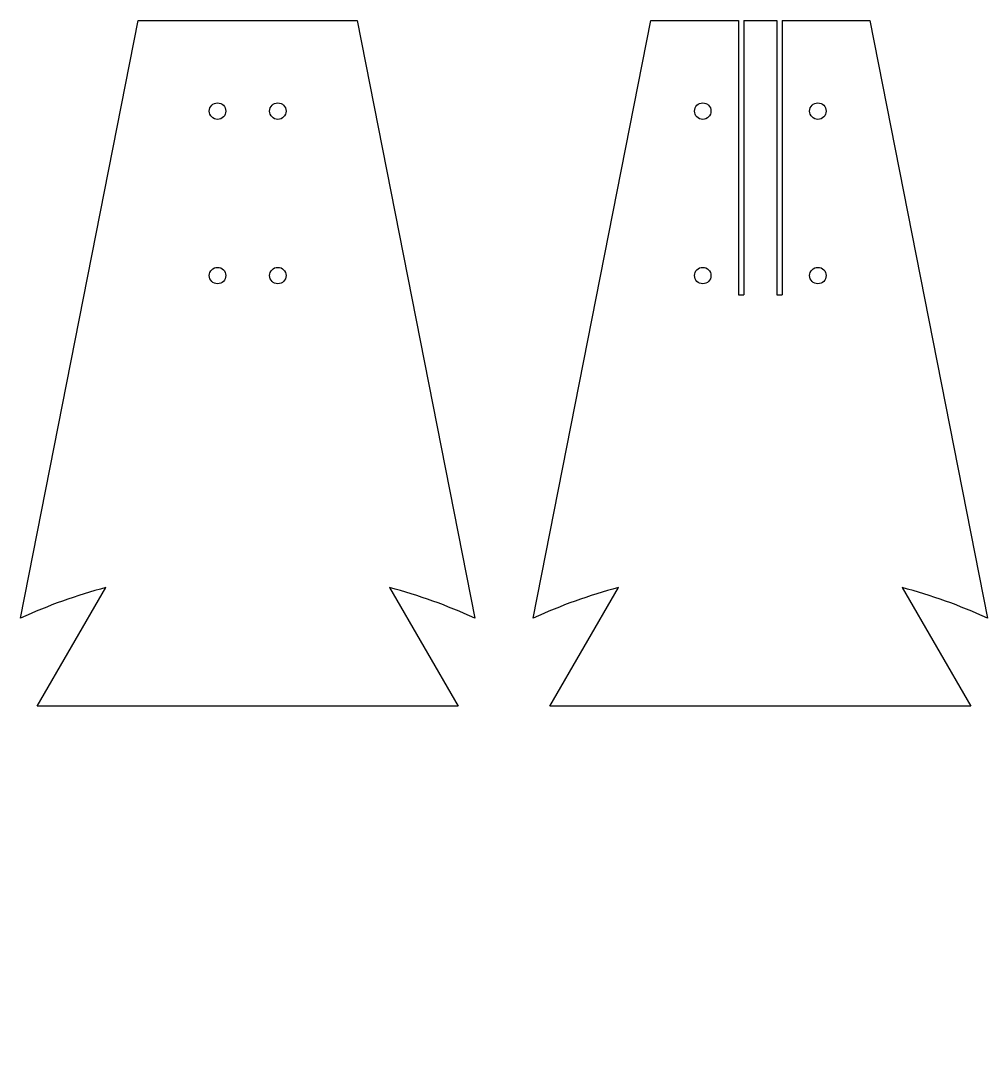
# Model space of a CAD drawing. Header units: millimetres. Extents: x 131 to 307, y 134 to 322.
import ezdxf

# ---------------------------------------------------------------- set-up
doc = ezdxf.new("R2010")
doc.units = ezdxf.units.MM
doc.header["$LTSCALE"] = 25.4
doc.header["$PDMODE"] = 1
doc.header["$PDSIZE"] = -2
doc.layers.add('Guides', color=254, linetype='Continuous', lineweight=13, true_color=0xdddddd)

msp = doc.modelspace()

# ---------------------------------------------------------------- linework, layer by layer
for p, q in [((262, 322.06), (262, 272.06)), ((263, 322.06), (263, 272.06)), ((269, 322.06), (269, 272.06)), ((270, 322.06), (270, 272.06)), ((262, 272.06), (263, 272.06)), ((269, 272.06), (270, 272.06))]:
    msp.add_line(p, q)
msp.add_lwpolyline([(192.48, 322.06), (213.89, 213.08, 0.041325), (198.36, 218.65), (210.86, 197), (134.1, 197), (146.6, 218.65, 0.041325), (131.06, 213.08), (152.48, 322.06)], format="xyb", close=True)
msp.add_lwpolyline([(270, 322.06), (286, 322.06), (307.42, 213.08, 0.041325), (291.88, 218.65), (304.38, 197), (227.62, 197), (240.12, 218.65, 0.041325), (224.59, 213.08), (246, 322.06), (262, 322.06)], format="xyb")
msp.add_lwpolyline([(263, 322.06), (269, 322.06)])
for centre in [(166.98, 305.56), (177.98, 305.56), (255.5, 305.56), (276.5, 305.56), (166.98, 275.56), (177.98, 275.56), (255.5, 275.56), (276.5, 275.56)]:
    msp.add_circle(centre, 1.5)
at = {"layer": 'Guides'}
msp.add_point((231.06, 133.5), dxfattribs=at)

doc.saveas('drawing.dxf')
